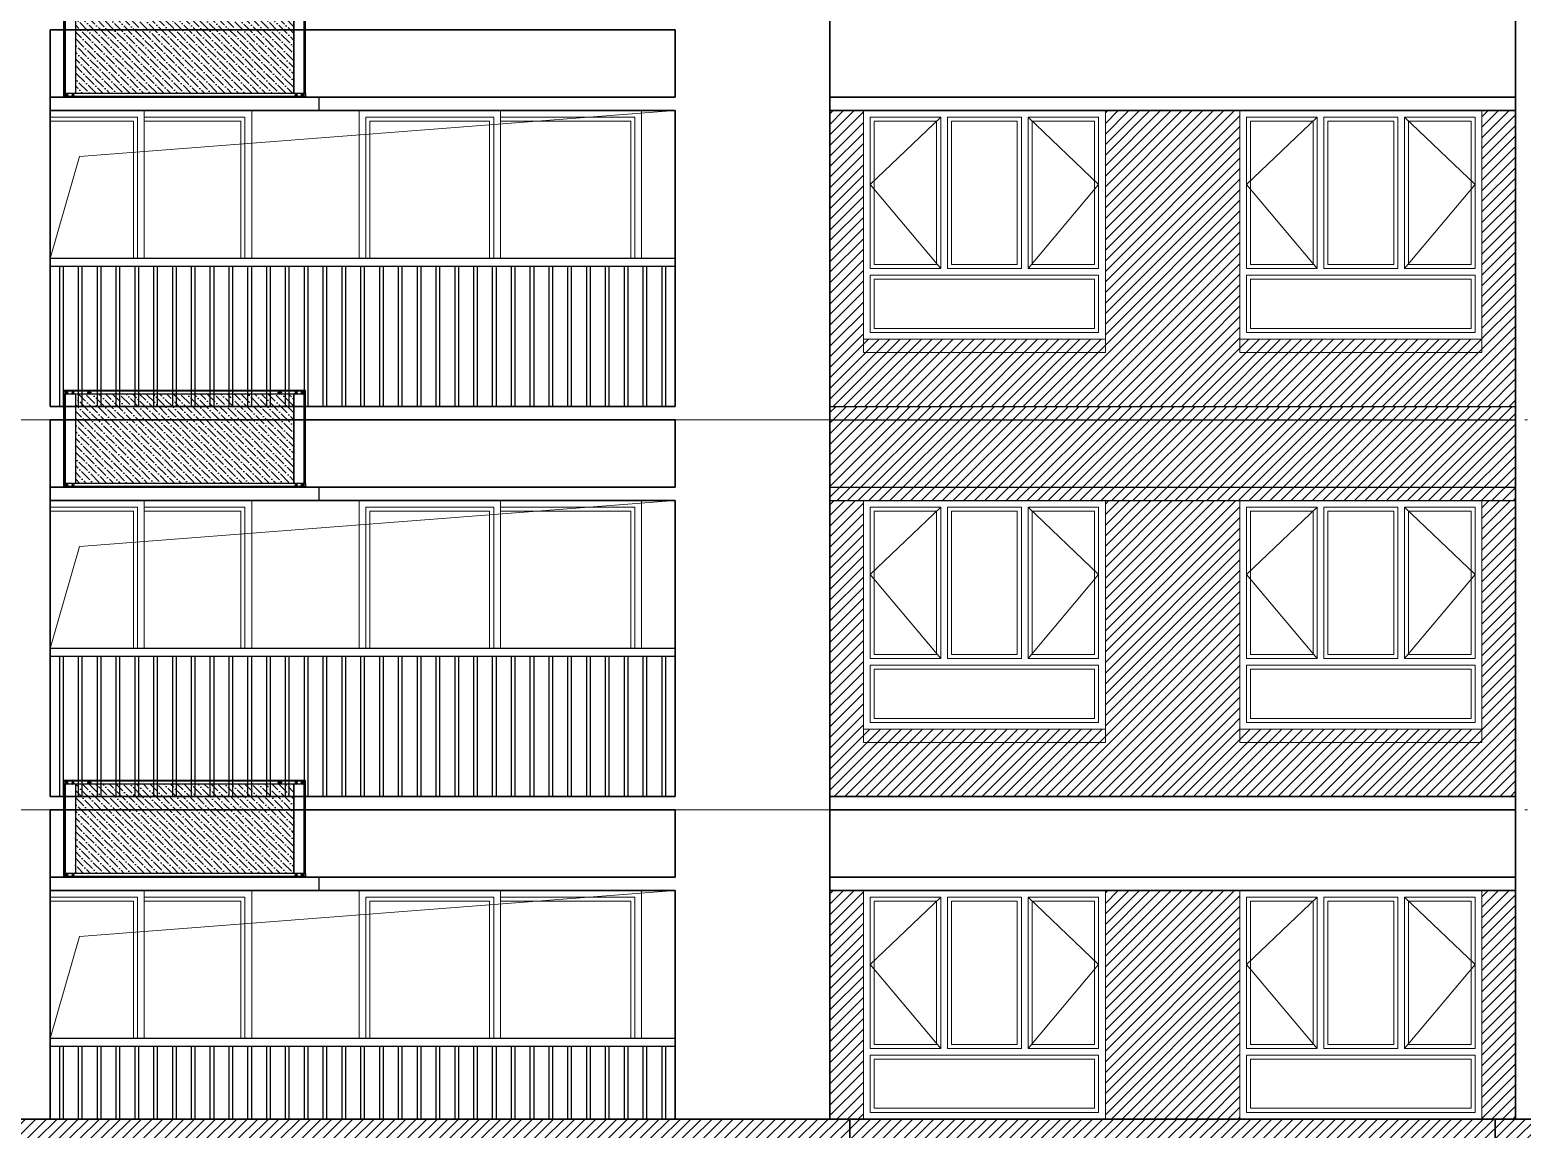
# Model space of a CAD drawing. Extents: x -518115 to 790560, y -210384 to 1628073.
# Drawn here: x 437117 to 448217, y 129774 to 137949 of the extents above; entities that cross this region are included whole.
import ezdxf
from ezdxf.xclip import XClip

# ---------------------------------------------------------------- set-up
doc = ezdxf.new("R2010")
doc.units = 0
doc.header["$LTSCALE"] = 1000
doc.header["$MEASUREMENT"] = 0
doc.header["$XCLIPFRAME"] = 0
doc.linetypes.add('DOTE', pattern=[2.4200000000000004, 2, -0.2, 0.02, -0.2])
for name, color, linetype in [('3-剖面填充（细）', 250, 'Continuous'), ('Stair-栏杆', 142, 'Continuous'), ('修改标示', 212, 'Continuous')]:
    doc.layers.add(name, color=color, linetype=linetype)
for name, color, linetype, lineweight in [('DOTE', 19, 'DOTE', 9), ('WALL', 9, 'Continuous', 40), ('WINDOW', 144, 'Continuous', 15), ('立面-中轮廓线', 213, 'Continuous', 35), ('立面-普通轮廓', 7, 'Continuous', 18), ('立面-洞口示意', 152, 'Continuous', 13), ('立面-窗开启线', 250, 'Continuous', 13)]:
    doc.layers.add(name, color=color, linetype=linetype, lineweight=lineweight)
pattern_1 = [(45, (3.463355824351311e-08, 85272.63961436617), (-39.28862052967754, 39.28862052967754), [])]
pattern_2 = [(45, (0, 0), (-39.28862052967754, 39.28862052967754), [])]
pattern_3 = [(45, (3.463355824351311e-08, 91072.63961436617), (-39.28862052967754, 39.28862052967754), [])]

# ---------------------------------------------------------------- blocks, each defined once
blk = doc.blocks.new('A$C0FC9229A')
at = {"color": 164}
blk.add_wipeout([(1079.579837211702, 1056.4612844407857), (1079.0798372109443, 1056.961284441528), (-922.9201627899898, 1056.9612844389592), (-923.4201627882102, 1056.4612844407295), (-923.4201627881281, 1026.9612844414949), (-921.9201627881267, 1026.9612844417134), (-921.9201627881266, 286.96128444166413), (-923.4201627881263, 286.96128444170995), (-923.4201627882101, 257.4612844426099), (-922.92016278999, 256.96128444438006), (1079.0798372109446, 256.96128444187), (1079.5798372117024, 257.4612844426122), (1079.5798372118738, 286.9612844416141), (1078.0798372118734, 286.961284441712), (1078.0798372118734, 1026.9612844416044), (1079.5798372118675, 1026.9612844419455)], dxfattribs=at).translate(0, 0, -1e-08).dxf.layer = 'WALL'
h = blk.add_hatch()
h.set_pattern_fill('ANSI36', color=164, scale=25, style=0)
h.set_pattern_definition([(45, (0, 0), (21.04747528375584, 77.17407604043804), [99.21875, -19.84375, 0, -19.84375])])
h.paths.add_polyline_path([(982.5813084756956, 286.9612844416974), (982.5813084756956, 1026.961284441697), (-825.9216340542771, 1026.961284441671), (-825.9216340542771, 286.9612844416711)])
for p, q in [((-923.4201627881266, 1026.96128444167), (-923.4201627881266, 1056.461284440738)), ((-923.4201627881266, 1056.461284440738), (-922.9201627899893, 1056.461284440738)), ((-923.4201627881266, 1051.754177659896), (1079.579837211873, 1051.754177659925)), ((-923.4201627881266, 1026.96128444167), (1079.579837211873, 1026.961284441699)), ((-922.9201627899893, 1056.961284441553), (1079.079837210942, 1056.961284441582)), ((-922.9201627899893, 1026.96128444167), (-922.9201627899893, 1056.961284441553)), ((-922.9201627899893, 1056.814837830636), (1079.079837210942, 1056.814837830665)), ((-922.9201627899893, 1052.107731049909), (1079.079837210942, 1052.107731049939)), ((-921.9201627881266, 286.9612844416697), (-921.9201627881266, 1026.96128444167)), ((-921.5666091800667, 1026.96128444167), (-921.5666091800667, 286.9613622748584)), ((-921.0716340537183, 286.9612844416697), (-921.0716340537183, 1026.96128444167)), ((-912.068080663681, 1026.96128444167), (-912.068080663681, 286.9612844416697)), ((-911.9201627885923, 1056.814837830636), (-911.9201627885923, 1026.96128444167)), ((-911.7145272712223, 1026.96128444167), (-911.7145272712223, 286.9612844416697)), ((-896.9201627885923, 1039.848035787727), (-899.4201627899893, 1038.404660114698)), ((-899.4201627899893, 1038.404660114698), (-899.4201627899893, 1035.517908768525)), ((-899.4201627899893, 1035.517908768525), (-896.9201627885923, 1034.074533095496)), ((-896.9201627885923, 1029.606468328537), (-896.9201627885923, 1044.316100554686)), ((-894.4201627899893, 1038.404660114698), (-896.9201627885923, 1039.848035787727)), ((-896.9201627885923, 1034.074533095496), (-894.4201627899893, 1035.517908768525)), ((-894.4201627899893, 1035.517908768525), (-894.4201627899893, 1038.404660114698)), ((-846.9201627885923, 1039.848035787727), (-849.4201627899893, 1038.404660114698)), ((-849.4201627899893, 1038.404660114698), (-849.4201627899893, 1035.517908768525)), ((-849.4201627899893, 1035.517908768525), (-846.9201627885923, 1034.074533095496)), ((-846.9201627885923, 1029.606468328537), (-846.9201627885923, 1044.316100554686)), ((-844.4201627899893, 1038.404660114698), (-846.9201627885923, 1039.848035787727)), ((-846.9201627885923, 1034.074533095496), (-844.4201627899893, 1035.517908768525)), ((-844.4201627899893, 1035.517908768525), (-844.4201627899893, 1038.404660114698)), ((-826.4216340524144, 1026.96128444167), (-826.4216340524144, 286.9612844416697)), ((-825.9216340542771, 1026.96128444167), (-825.9216340542771, 286.9612844416697)), ((-719.7339139464311, 1044.642090430745), (-703.1064116298221, 1044.642090430745)), ((-719.7339139464311, 1034.852737898735), (-703.1064116298221, 1034.852737898735)), ((-711.4201627881266, 1054.099483286176), (-711.4201627881266, 1025.40696208764)), ((859.2660860535689, 1044.642090430774), (875.8935883701779, 1044.642090430774)), ((859.2660860535689, 1034.852737898764), (875.8935883701779, 1034.852737898764)), ((867.5798372118734, 1054.099483286205), (867.5798372118734, 1025.406962087669)), ((982.5813084756956, 1026.961284441699), (982.5813084756956, 286.9612844416988)), ((1003.079837209545, 1039.848035787756), (1000.579837210942, 1038.404660114727)), ((1000.579837210942, 1038.404660114727), (1000.579837210942, 1035.517908768554)), ((1000.579837210942, 1035.517908768554), (1003.079837209545, 1034.074533095525)), ((1003.079837209545, 1029.606468328566), (1003.079837209545, 1044.316100554715)), ((1005.579837210942, 1038.404660114727), (1003.079837209545, 1039.848035787756)), ((1003.079837209545, 1034.074533095525), (1005.579837210942, 1035.517908768554)), ((1005.579837210942, 1035.517908768554), (1005.579837210942, 1038.404660114727)), ((1053.079837211873, 1039.848035787756), (1050.579837210942, 1038.404660114727)), ((1050.579837210942, 1038.404660114727), (1050.579837210942, 1035.517908768554)), ((1050.579837210942, 1035.517908768554), (1053.079837211873, 1034.074533095525)), ((1053.079837209545, 1029.606468328566), (1053.079837209545, 1044.316100554715)), ((1055.579837210942, 1038.404660114727), (1053.079837211873, 1039.848035787756)), ((1053.079837211873, 1034.074533095525), (1055.579837210942, 1035.517908768554)), ((1055.579837210942, 1035.517908768554), (1055.579837210942, 1038.404660114727)), ((1067.874201694503, 1026.961284441699), (1067.874201694503, 286.9612844416988)), ((1068.079837211873, 1056.961284441582), (1068.079837211873, 1026.961284441699)), ((1068.227755086962, 1026.961284441699), (1068.227755086962, 286.9612844416988)), ((1077.231308476999, 286.9612844416988), (1077.231308476999, 1026.961284441699)), ((1077.726283603348, 1026.961284441699), (1077.726283603348, 286.9613622748875)), ((1078.079837211873, 286.9612844416988), (1078.079837211873, 1026.961284441699)), ((1079.079837210942, 1026.961284441699), (1079.079837210942, 1056.961284441582)), ((1079.579837211873, 1056.461284440767), (1079.079837210942, 1056.461284440767)), ((1079.579837211873, 1026.961284441699), (1079.579837211873, 1056.461284440767)), ((-923.4201627881266, 286.9612844416697), (1079.579837211873, 286.9612844416988)), ((-923.4201627881266, 286.9612844416697), (-923.4201627881266, 257.461284442601)), ((-923.4201627881266, 262.1683912233275), (1079.579837211873, 262.1683912233566)), ((-923.4201627881266, 257.461284442601), (-922.9201627899893, 257.461284442601)), ((-922.9201627899893, 286.9612844416697), (-922.9201627899893, 256.9612844417861)), ((-922.9201627899893, 261.8148378334299), (1079.079837210942, 261.814837833459)), ((-922.9201627899893, 257.107731052587), (1079.079837210942, 257.1077310526161)), ((-922.9201627899893, 256.9612844417861), (1079.079837210942, 256.9612844418152)), ((-921.9201627881266, 286.9612844416697), (-825.9216340542771, 286.9612844416697)), ((-911.9201627885923, 257.107731052587), (-911.9201627885923, 286.9612844416697)), ((-899.4201627899893, 278.4046601146983), (-896.9201627885923, 279.8480357878434)), ((-899.4201627899893, 275.5179087686411), (-899.4201627899893, 278.4046601146983)), ((-896.9201627885923, 274.0745330956124), (-899.4201627899893, 275.5179087686411)), ((-896.9201627885923, 284.3161005548027), (-896.9201627885923, 269.6064683286531)), ((-896.9201627885923, 279.8480357878434), (-894.4201627899893, 278.4046601146983)), ((-894.4201627899893, 275.5179087686411), (-896.9201627885923, 274.0745330956124)), ((-894.4201627899893, 278.4046601146983), (-894.4201627899893, 275.5179087686411)), ((-849.4201627899893, 278.4046601146983), (-846.9201627885923, 279.8480357878434)), ((-849.4201627899893, 275.5179087686411), (-849.4201627899893, 278.4046601146983)), ((-846.9201627885923, 274.0745330956124), (-849.4201627899893, 275.5179087686411)), ((-846.9201627885923, 284.3161005548027), (-846.9201627885923, 269.6064683286531)), ((-846.9201627885923, 279.8480357878434), (-844.4201627899893, 278.4046601146983)), ((-844.4201627899893, 275.5179087686411), (-846.9201627885923, 274.0745330956124)), ((-844.4201627899893, 278.4046601146983), (-844.4201627899893, 275.5179087686411)), ((1000.579837210942, 278.4046601148439), (1003.079837209545, 279.8480357878725)), ((1000.579837210942, 275.5179087686702), (1000.579837210942, 278.4046601148439)), ((1003.079837209545, 274.0745330956415), (1000.579837210942, 275.5179087686702)), ((1003.079837209545, 284.3161005548318), (1003.079837209545, 269.6064683286822)), ((1003.079837209545, 279.8480357878725), (1005.579837210942, 278.4046601148439)), ((1005.579837210942, 275.5179087686702), (1003.079837209545, 274.0745330956415)), ((1005.579837210942, 278.4046601148439), (1005.579837210942, 275.5179087686702)), ((1050.579837210942, 278.4046601148439), (1053.079837211873, 279.8480357878725)), ((1050.579837210942, 275.5179087686702), (1050.579837210942, 278.4046601148439)), ((1053.079837211873, 274.0745330956415), (1050.579837210942, 275.5179087686702)), ((1053.079837209545, 284.3161005548318), (1053.079837209545, 269.6064683286822)), ((1053.079837211873, 279.8480357878725), (1055.579837210942, 278.4046601148439)), ((1055.579837210942, 275.5179087686702), (1053.079837211873, 274.0745330956415)), ((1055.579837210942, 278.4046601148439), (1055.579837210942, 275.5179087686702)), ((1068.079837211873, 256.9612844418152), (1068.079837211873, 286.9612844416988)), ((1079.079837210942, 286.9612844416988), (1079.079837210942, 256.9612844418152)), ((1079.579837211873, 257.4612844426301), (1079.079837210942, 257.4612844426301)), ((1079.579837211873, 286.9612844416988), (1079.579837211873, 257.4612844426301))]:
    blk.add_line(p, q, dxfattribs=at)
for points in [[(-923.4201627881266, 1051.754177659896), (-923.382646670565, 1051.888544058689), (-923.2743637273088, 1052.003718933818), (-923.1117844744585, 1052.080736328644), (-922.9201627899893, 1052.107731049909)], [(1079.579837211873, 1051.754177659925), (1079.541776977945, 1051.889476683282), (1079.433390601072, 1052.004177660274), (1079.271178926341, 1052.080818401126), (1079.079837210942, 1052.107731049939)], [(-923.4201627881266, 262.1683912233275), (-923.382646670565, 262.0340248246503), (-923.2743637273088, 261.9188499495212), (-923.1117844744585, 261.8418325546954), (-922.9201627899893, 261.8148378334299)], [(1079.579837211873, 262.1683912233566), (1079.541776977945, 262.0330922001158), (1079.433390601072, 261.9183912230073), (1079.271178926341, 261.8417504822719), (1079.079837210942, 261.814837833459)]]:
    blk.add_lwpolyline(points, dxfattribs=at)
for centre, radius in [((-896.9201627885923, 1036.96128444167), 9.999999999959998), ((-896.9201627885923, 1036.96128444167), 9.499999999199998), ((-846.9201627885923, 1036.96128444167), 9.999999999959998), ((-846.9201627885923, 1036.96128444167), 9.499999999199998), ((1003.079837209545, 1036.961284441699), 9.999999999959998), ((1003.079837209545, 1036.961284441699), 9.499999999199998), ((1053.079837211873, 1036.961284441699), 9.999999999959998), ((1053.079837211873, 1036.961284441699), 9.499999999199998), ((-896.9201627885923, 276.9612844416697), 9.999999999959998), ((-896.9201627885923, 276.9612844416697), 9.499999999199998), ((-846.9201627885923, 276.9612844416697), 9.999999999959998), ((-846.9201627885923, 276.9612844416697), 9.499999999199998), ((1003.079837209545, 276.9612844416988), 9.999999999959998), ((1003.079837209545, 276.9612844416988), 9.499999999199998), ((1053.079837211873, 276.9612844416988), 9.999999999959998), ((1053.079837211873, 276.9612844416988), 9.499999999199998)]:
    blk.add_circle(centre, radius, dxfattribs=at)
for centre, radius, start, end in [((-922.9201627899893, 1056.461284440738), 0.4999999982210284, 90, 180), ((-719.9783924506046, 1039.74741416474), 4.900778049206776, 87.14057591316207, 272.8594240868379), ((-702.8619331256486, 1039.74741416474), 4.900778049206776, 267.1405759131621, 92.85942408683792), ((859.0216075493954, 1039.747414164769), 4.900778049206776, 87.14057591316207, 272.8594240868379), ((876.1380668743514, 1039.747414164769), 4.900778049206776, 267.1405759131621, 92.85942408683792), ((1079.079837210942, 1056.461284440767), 0.5000000007600001, 0, 90), ((-922.9201627899893, 257.461284442601), 0.4999999982210284, 180, 270), ((1079.079837210942, 257.4612844426301), 0.5000000007600001, 270, 0)]:
    blk.add_arc(centre, radius, start, end, dxfattribs=at)
blk = doc.blocks.new('A$C28396737')
at = {"layer": 'WINDOW'}
blk.add_line((-800.000142690842, 2299.999999992666), (-800.000142690842, 0), dxfattribs=at)
for points in [[(-1550.000285381684, 2249.999999992666), (-850.0001426907838, 2249.999999992608), (-850.0001426907838, 49.99999999994179), (-1550.000285381684, 50)], [(-49.99999999988358, 2249.999999992666), (-800.0001426907838, 2249.999999992608), (-800.0001426907838, 49.99999999994179), (-49.99999999988358, 50)]]:
    blk.add_lwpolyline(points, close=True, dxfattribs=at)
at = {"layer": 'WINDOW', "color": 250}
blk.add_lwpolyline([(-1520.000285381684, 2219.999999992666), (-880.0001426907838, 2219.999999992608), (-880.0001426907838, 79.99999999994179), (-1520.000285381684, 80)], close=True, dxfattribs=at)
blk.add_lwpolyline([(-800.000142690842, 80), (-79.99999999988358, 80), (-79.99999999988358, 2219.999999992666), (-800.000142690842, 2219.999999992666)], dxfattribs=at)
at = {"layer": '立面-普通轮廓'}
blk.add_lwpolyline([(-1600.000285381684, 2299.999999992666), (0, 2299.999999992666), (0, 0), (-1600.000285381684, 0)], close=True, dxfattribs=at)
blk = doc.blocks.new('A$C41BE1890')
at = {"layer": 'WINDOW'}
blk.add_line((-1050.000142690842, 2299.999999992666), (-1050.000142690842, 0), dxfattribs=at)
for points in [[(-2050.000285381684, 2249.999999992666), (-1100.000142690784, 2249.999999992608), (-1100.000142690784, 49.99999999994179), (-2050.000285381684, 50)], [(-49.99999999988358, 2249.999999992666), (-1050.000142690784, 2249.999999992608), (-1050.000142690784, 49.99999999994179), (-49.99999999988358, 50)]]:
    blk.add_lwpolyline(points, close=True, dxfattribs=at)
at = {"layer": 'WINDOW', "color": 250}
blk.add_lwpolyline([(-2020.000285381684, 2219.999999992666), (-1130.000142690784, 2219.999999992608), (-1130.000142690784, 79.99999999994179), (-2020.000285381684, 80)], close=True, dxfattribs=at)
blk.add_lwpolyline([(-1050.000142690842, 80), (-79.99999999988358, 80), (-79.99999999988358, 2219.999999992666), (-1050.000142690842, 2219.999999992666)], dxfattribs=at)
at = {"layer": '立面-普通轮廓'}
blk.add_lwpolyline([(-2100.000285381684, 2299.999999992666), (0, 2299.999999992666), (0, 0), (-2100.000285381684, 0)], close=True, dxfattribs=at)
blk = doc.blocks.new('A$C6BC36758')
at = {"layer": 'WINDOW'}
for points in [[(-1750.000285381684, 1650), (-1225.000285381684, 1650), (-1225.000285381684, 525), (-1750.000285381684, 525)], [(-1175.000285381684, 1650), (-624.9999999997672, 1650), (-624.9999999997672, 525), (-1175.000285381684, 525)], [(-50, 1650), (-575, 1650), (-575, 525), (-50, 525)], [(-1750.000285381684, 475), (-50, 475), (-50, 50), (-1750.000285381684, 50)]]:
    blk.add_lwpolyline(points, close=True, dxfattribs=at)
at = {"layer": 'WINDOW', "color": 250}
for points in [[(-1720.000285381684, 1620), (-1255.000285381684, 1620), (-1255.000285381684, 555), (-1720.000285381684, 555)], [(-1145.000285381684, 1620), (-654.9999999997672, 1620), (-654.9999999997672, 555), (-1145.000285381684, 555)], [(-80, 1620), (-545, 1620), (-545, 555), (-80, 555)], [(-1720.000285381684, 445), (-80, 445), (-80, 80), (-1720.000285381684, 80)]]:
    blk.add_lwpolyline(points, close=True, dxfattribs=at)
at = {"layer": '立面-普通轮廓'}
blk.add_lwpolyline([(-1800.000285381684, 1700), (0, 1700), (0, 0), (-1800.000285381684, 0)], close=True, dxfattribs=at)
at = {"layer": '立面-窗开启线', "color": 251, "ltscale": 0.5, "true_color": 0x636466}
for points in [[(-1225.000285381684, 1650), (-1750.000285381684, 1150), (-1225.000285381684, 525)], [(-575, 1650), (-50, 1150), (-575, 525)]]:
    blk.add_lwpolyline(points, dxfattribs=at)
blk = doc.blocks.new('hfhfthfthf')
at = {"layer": 'Stair-栏杆'}
for p, q in [((424316.5786998163, 36475.99991834373), (428966.5787161089, 36475.99991834373)), ((424316.5786998163, 36415.99991834466), (428966.5787161089, 36415.99991834466))]:
    blk.add_line(p, q, dxfattribs=at)
for points in [[(424386.5786998165, 35376), (424386.5786998165, 36415.99991834466)], [(424416.5786998165, 36415.99991834466), (424416.5786998165, 35376)], [(424526.5786998165, 35376), (424526.5786998165, 36415.99991834466)], [(424556.5786998165, 36415.99991834466), (424556.5786998165, 35376)], [(424666.5786998165, 35376), (424666.5786998165, 36415.99991834466)], [(424696.5786998165, 36415.99991834466), (424696.5786998165, 35376)], [(424806.5786998165, 35376), (424806.5786998165, 36415.99991834466)], [(424836.5786998165, 36415.99991834466), (424836.5786998165, 35376)], [(424946.5786998165, 35376), (424946.5786998165, 36415.99991834466)], [(424976.5786998165, 36415.99991834466), (424976.5786998165, 35376)], [(425086.5786998165, 35376), (425086.5786998165, 36415.99991834466)], [(425116.5786998165, 36415.99991834466), (425116.5786998165, 35376)], [(425226.5786998165, 35376), (425226.5786998165, 36415.99991834466)], [(425256.5786998165, 36415.99991834466), (425256.5786998165, 35376)], [(425366.5786998165, 35376), (425366.5786998165, 36415.99991834466)], [(425396.5786998165, 36415.99991834466), (425396.5786998165, 35376)], [(425506.5786998165, 35376), (425506.5786998165, 36415.99991834466)], [(425536.5786998165, 36415.99991834466), (425536.5786998165, 35376)], [(425646.5786998165, 35376), (425646.5786998165, 36415.99991834466)], [(425676.5786998165, 36415.99991834466), (425676.5786998165, 35376)], [(425786.5786998165, 35376), (425786.5786998165, 36415.99991834466)], [(425816.5786998165, 36415.99991834466), (425816.5786998165, 35376)], [(425926.5786998165, 35376), (425926.5786998165, 36415.99991834466)], [(425956.5786998165, 36415.99991834466), (425956.5786998165, 35376)], [(426066.5786998165, 35376), (426066.5786998165, 36415.99991834466)], [(426096.5786998165, 36415.99991834466), (426096.5786998165, 35376)], [(426206.5786998165, 35376), (426206.5786998165, 36415.99991834466)], [(426236.5786998165, 36415.99991834466), (426236.5786998165, 35376)], [(426346.5786998165, 35376), (426346.5786998165, 36415.99991834466)], [(426376.5786998165, 36415.99991834466), (426376.5786998165, 35376)], [(426486.5786998165, 35376), (426486.5786998165, 36415.99991834466)], [(426516.5786998165, 36415.99991834466), (426516.5786998165, 35376)], [(426626.5786998165, 35376), (426626.5786998165, 36415.99991834466)], [(426656.5786998165, 36415.99991834466), (426656.5786998165, 35376)], [(426766.5786998165, 35376), (426766.5786998165, 36415.99991834466)], [(426796.5786998165, 36415.99991834466), (426796.5786998165, 35376)], [(426906.5786998165, 35376), (426906.5786998165, 36415.99991834466)], [(426936.5786998165, 36415.99991834466), (426936.5786998165, 35376)], [(427046.5786998165, 35376), (427046.5786998165, 36415.99991834466)], [(427076.5786998165, 36415.99991834466), (427076.5786998165, 35376)], [(427186.5786998165, 35376), (427186.5786998165, 36415.99991834466)], [(427216.5786998165, 36415.99991834466), (427216.5786998165, 35376)], [(427326.5786998165, 35376), (427326.5786998165, 36415.99991834466)], [(427356.5786998165, 36415.99991834466), (427356.5786998165, 35376)], [(427466.5786998165, 35376), (427466.5786998165, 36415.99991834466)], [(427496.5786998165, 36415.99991834466), (427496.5786998165, 35376)], [(427606.5786998165, 35376), (427606.5786998165, 36415.99991834466)], [(427636.5786998165, 36415.99991834466), (427636.5786998165, 35376)], [(427746.5786998165, 35376), (427746.5786998165, 36415.99991834466)], [(427776.5786998165, 36415.99991834466), (427776.5786998165, 35376)], [(427886.5786998165, 35376), (427886.5786998165, 36415.99991834466)], [(427916.5786998165, 36415.99991834466), (427916.5786998165, 35376)], [(428026.5786998165, 35376), (428026.5786998165, 36415.99991834466)], [(428056.5786998165, 36415.99991834466), (428056.5786998165, 35376)], [(428166.5786998165, 35376), (428166.5786998165, 36415.99991834466)], [(428196.5786998165, 36415.99991834466), (428196.5786998165, 35376)], [(428306.5786998165, 35376), (428306.5786998165, 36415.99991834466)], [(428336.5786998165, 36415.99991834466), (428336.5786998165, 35376)], [(428446.5786998165, 35376), (428446.5786998165, 36415.99991834466)], [(428476.5786998165, 36415.99991834466), (428476.5786998165, 35376)], [(428586.5786998165, 35376), (428586.5786998165, 36415.99991834466)], [(428616.5786998165, 36415.99991834466), (428616.5786998165, 35376)], [(428726.5786998165, 35376), (428726.5786998165, 36415.99991834466)], [(428756.5786998165, 36415.99991834466), (428756.5786998165, 35376)], [(428866.5786998165, 35376), (428866.5786998165, 36415.99991834466)], [(428896.5786998165, 36415.99991834466), (428896.5786998165, 35376)]]:
    blk.add_lwpolyline(points, dxfattribs=at)
blk = doc.blocks.new('GDGTFHFHFGHB')
at = {"layer": '立面-中轮廓线'}
for p, q in [((437266.5787031449, 38176.00000000002), (437266.5787031449, 35375.99999999977)), ((441916.5787194376, 38176.00000000001), (441916.5787194376, 37676.00000000012)), ((443066.57868212, 38176.00000000001), (443066.57868212, 35276.00000000003)), ((448166.5855412631, 38176.00000000001), (448166.5855412631, 35276.00000000003)), ((441916.5787194376, 37576.00000000012), (441916.5787194376, 35375.99999999977))]:
    blk.add_line(p, q, dxfattribs=at)
for points in [[(441916.5787194376, 37676.00000000012), (437266.5787031449, 37676.00000000012)], [(437266.5787031449, 37576.00000000055), (441916.5787194376, 37576.00000000012)], [(441916.5787194376, 35375.99999999977), (437266.5787031449, 35375.99999999977)], [(437266.5787031449, 35276.0000000002), (441916.5787194376, 35275.99999999977)]]:
    blk.add_lwpolyline(points, dxfattribs=at)
at = {"layer": '立面-普通轮廓'}
for points in [[(445116.5855209253, 35776.00000000023), (445116.5855209253, 35876.00000000023), (443316.5787164217, 35876.00000000035), (443316.57871638, 35776.00000000058), (445116.5787164188, 35776.00000000023)], [(446116.5787024578, 35776.00000000023), (446116.5787024578, 35876.00000000023), (447916.5855069614, 35876.00000000035), (447916.5855070031, 35776.00000000058), (446116.5855069643, 35776.00000000023)]]:
    blk.add_lwpolyline(points, dxfattribs=at)
at = {"layer": '立面-洞口示意'}
blk.add_lwpolyline([(437266.5787031451, 36475.99991834373), (437486.0482857631, 37234.75898119411), (441916.5787194376, 37576.00000000055)], dxfattribs=at)
ref = blk.add_blockref('A$C28396737', (438766.6724194952, 35275.99999999865))
XClip(ref).set_block_clipping_path([(-1500.0937163502676, 1199.9999183437103), (0, 2300.0000000003856)])
ref = blk.add_blockref('A$C41BE1890', (441666.5790020496, 35275.99999999999))
XClip(ref).set_block_clipping_path([(-2100.000285381684, 1199.9999183437394), (0, 2299.9999999926586)])
for p in [(445116.5790018003, 35876.00000000035), (447916.5855069642, 35876.00000000035)]:
    blk.add_blockref('A$C6BC36758', p)
at = {"xscale": -1}
blk.add_blockref('hfhfthfthf', (866233.1574192538, 0), dxfattribs=at)
blk = doc.blocks.new('GHFHTFHFTHF')
at = {"layer": '3-剖面填充（细）'}
h = blk.add_hatch(dxfattribs=at)
h.set_pattern_fill('ANSI31', color=256, scale=35)
h.set_pattern_definition(pattern_2)
h.paths.add_polyline_path([(443066.5721629948, 44576.00000000252), (443316.5787164184, 44576.00000000246), (443316.5787164188, 46275.99999999823), (443066.5721629952, 46275.99999999817)])
h = blk.add_hatch(dxfattribs=at)
h.set_pattern_fill('ANSI31', color=256, scale=35)
h.set_pattern_definition(pattern_2)
h.paths.add_polyline_path([(445116.5790018001, 44576.00000000252), (446116.5852215823, 44576.00000000242), (446116.5852215827, 46275.99999999819), (445116.5790018005, 46275.99999999817)])
h = blk.add_hatch(dxfattribs=at)
h.set_pattern_fill('ANSI31', color=256, scale=35)
h.set_pattern_definition(pattern_2)
h.paths.add_polyline_path([(447916.578987839, 44576.00000000252), (448166.5855412626, 44576.00000000246), (448166.585541263, 46275.99999999823), (447916.5789878394, 46275.99999999817)])
h = blk.add_hatch(dxfattribs=at)
h.set_pattern_fill('ANSI31', color=256, scale=35)
h.set_pattern_definition(pattern_2)
h.paths.add_polyline_path([(443066.57868212, 44075.99999999988), (448166.5855412631, 44076.00000000652), (448166.5855412631, 44576.00000000698), (443066.57868212, 44576.00000000023)])

msp = doc.modelspace()

# ---------------------------------------------------------------- hatches: boundary and pattern name
at = {"layer": '3-剖面填充（细）'}
h = msp.add_hatch(dxfattribs=at)
h.set_pattern_fill('ANSI31', color=256, scale=35)
h.set_pattern_definition(pattern_3)
h.paths.add_polyline_path([(443066.5721630294, 135648.6396143687), (443316.578716453, 135648.6396143686), (443316.5787164535, 137348.6396143644), (443066.5721630298, 137348.6396143644)])
h = msp.add_hatch(dxfattribs=at)
h.set_pattern_fill('ANSI31', color=256, scale=35)
h.set_pattern_definition(pattern_3)
h.paths.add_polyline_path([(445116.5790018347, 135648.6396143687), (446116.5852216169, 135648.6396143686), (446116.5852216173, 137348.6396143644), (445116.5790018351, 137348.6396143644)])
h = msp.add_hatch(dxfattribs=at)
h.set_pattern_fill('ANSI31', color=256, scale=35)
h.set_pattern_definition(pattern_3)
h.paths.add_polyline_path([(447916.5789878736, 135648.6396143687), (448166.5855412973, 135648.6396143686), (448166.5855412977, 137348.6396143644), (447916.578987874, 137348.6396143644)])
h = msp.add_hatch(dxfattribs=at)
h.set_pattern_fill('ANSI31', color=256, scale=35)
h.set_pattern_definition(pattern_3)
h.paths.add_polyline_path([(443066.5786821546, 135148.6396143661), (448166.5855412977, 135148.6396143727), (448166.5855412977, 135648.6396143732), (443066.5786821546, 135648.6396143664)])
h = msp.add_hatch(dxfattribs=at)
h.set_pattern_fill('ANSI31', color=256, scale=35)
h.set_pattern_definition([(45, (3.457535058259964e-08, 99772.63961436617), (-39.28862052967754, 39.28862052967754), [])])
h.paths.add_polyline_path([(443066.5786821546, 134448.6396143631), (448166.5855412977, 134448.6396143698), (448166.5855412977, 135148.6396143723), (443066.5786821546, 135148.6396143656)])
h = msp.add_hatch(dxfattribs=at)
h.set_pattern_fill('ANSI31', color=256, scale=35)
h.set_pattern_definition(pattern_1)
h.paths.add_polyline_path([(443066.5721630294, 129848.6396143687), (443316.578716453, 129848.6396143686), (443316.5787164535, 131548.6396143644), (443066.5721630298, 131548.6396143644)])
h = msp.add_hatch(dxfattribs=at)
h.set_pattern_fill('ANSI31', color=256, scale=35)
h.set_pattern_definition(pattern_1)
h.paths.add_polyline_path([(445116.5790018347, 129848.6396143687), (446116.5852216169, 129848.6396143686), (446116.5852216173, 131548.6396143644), (445116.5790018351, 131548.6396143644)])
h = msp.add_hatch(dxfattribs=at)
h.set_pattern_fill('ANSI31', color=256, scale=35)
h.set_pattern_definition(pattern_1)
h.paths.add_polyline_path([(447916.5789878736, 129848.6396143687), (448166.5855412973, 129848.6396143686), (448166.5855412977, 131548.6396143644), (447916.578987874, 131548.6396143644)])
h = msp.add_hatch(dxfattribs=at)
h.set_pattern_fill('ANSI31', color=256, scale=35)
h.set_pattern_definition([(45, (1900.00003433344, 85272.63961436547), (-39.28862052967754, 39.28862052967754), [])])
h.paths.add_polyline_path([(423016.5787371686, 129698.6396143653), (468216.5854862838, 129698.6396143524), (468216.5854862838, 129848.6396143595), (423016.5787371686, 129848.6396143657)])

# ---------------------------------------------------------------- linework, layer by layer
at = {"color": 7}
for p, q in [((443066.5786821545, 135148.6396143657), (448166.5855412977, 135148.6396143657)), ((443066.5786821545, 135048.6396143662), (448166.5855412977, 135048.6396143662)), ((443066.5786821545, 134548.6396143663), (448166.5855412977, 134548.6396143663)), ((443066.5786821545, 134448.6396143656), (448166.5855412977, 134448.6396143656))]:
    msp.add_line(p, q, dxfattribs=at)
at = {"color": 2}
for points in [[(437267.0275490089, 137448.6396143663), (439267.0275490089, 137448.6396143663), (439267.0275490089, 137348.6396143664), (437267.0275490089, 137348.6396143664)], [(437267.0275490089, 134548.6396143663), (439267.0275490089, 134548.6396143663), (439267.0275490089, 134448.6396143664), (437267.0275490089, 134448.6396143664)], [(437267.0275490089, 131648.6396143663), (439267.0275490089, 131648.6396143663), (439267.0275490089, 131548.6396143664), (437267.0275490089, 131548.6396143664)]]:
    msp.add_lwpolyline(points, close=True, dxfattribs=at)
at = {"layer": 'Stair-栏杆'}
for p, q in [((441916.5787194722, 130448.6395327099), (437266.5787031795, 130448.6395327099)), ((441916.5787194722, 130388.6395327108), (437266.5787031795, 130388.6395327108))]:
    msp.add_line(p, q, dxfattribs=at)
for points in [[(437336.5787194719, 130388.6395327108), (437336.5787194719, 129848.6396143657)], [(437366.5787194719, 129848.6396143657), (437366.5787194719, 130388.6395327108)], [(437476.5787194719, 130388.6395327108), (437476.5787194719, 129848.6396143657)], [(437506.5787194719, 129848.6396143657), (437506.5787194719, 130388.6395327108)], [(437616.5787194719, 130388.6395327108), (437616.5787194719, 129848.6396143657)], [(437646.5787194719, 129848.6396143657), (437646.5787194719, 130388.6395327108)], [(437756.5787194719, 130388.6395327108), (437756.5787194719, 129848.6396143657)], [(437786.5787194719, 129848.6396143657), (437786.5787194719, 130388.6395327108)], [(437896.5787194719, 130388.6395327108), (437896.5787194719, 129848.6396143657)], [(437926.5787194719, 129848.6396143657), (437926.5787194719, 130388.6395327108)], [(438036.5787194719, 130388.6395327108), (438036.5787194719, 129848.6396143657)], [(438066.5787194719, 129848.6396143657), (438066.5787194719, 130388.6395327108)], [(438176.5787194719, 130388.6395327108), (438176.5787194719, 129848.6396143657)], [(438206.5787194719, 129848.6396143657), (438206.5787194719, 130388.6395327108)], [(438316.5787194719, 130388.6395327108), (438316.5787194719, 129848.6396143657)], [(438346.5787194719, 129848.6396143657), (438346.5787194719, 130388.6395327108)], [(438456.5787194719, 130388.6395327108), (438456.5787194719, 129848.6396143657)], [(438486.5787194719, 129848.6396143657), (438486.5787194719, 130388.6395327108)], [(438596.5787194719, 130388.6395327108), (438596.5787194719, 129848.6396143657)], [(438626.5787194719, 129848.6396143657), (438626.5787194719, 130388.6395327108)], [(438736.5787194719, 130388.6395327108), (438736.5787194719, 129848.6396143657)], [(438766.5787194719, 129848.6396143657), (438766.5787194719, 130388.6395327108)], [(438876.5787194719, 130388.6395327108), (438876.5787194719, 129848.6396143657)], [(438906.5787194719, 129848.6396143657), (438906.5787194719, 130388.6395327108)], [(439016.5787194719, 130388.6395327108), (439016.5787194719, 129848.6396143657)], [(439046.5787194719, 129848.6396143657), (439046.5787194719, 130388.6395327108)], [(439156.5787194719, 130388.6395327108), (439156.5787194719, 129848.6396143657)], [(439186.5787194719, 129848.6396143657), (439186.5787194719, 130388.6395327108)], [(439296.5787194719, 130388.6395327108), (439296.5787194719, 129848.6396143657)], [(439326.5787194719, 129848.6396143657), (439326.5787194719, 130388.6395327108)], [(439436.5787194719, 130388.6395327108), (439436.5787194719, 129848.6396143657)], [(439466.5787194719, 129848.6396143657), (439466.5787194719, 130388.6395327108)], [(439576.5787194719, 130388.6395327108), (439576.5787194719, 129848.6396143657)], [(439606.5787194719, 129848.6396143657), (439606.5787194719, 130388.6395327108)], [(439716.5787194719, 130388.6395327108), (439716.5787194719, 129848.6396143657)], [(439746.5787194719, 129848.6396143657), (439746.5787194719, 130388.6395327108)], [(439856.5787194719, 130388.6395327108), (439856.5787194719, 129848.6396143657)], [(439886.5787194719, 129848.6396143657), (439886.5787194719, 130388.6395327108)], [(439996.5787194719, 130388.6395327108), (439996.5787194719, 129848.6396143657)], [(440026.5787194719, 129848.6396143657), (440026.5787194719, 130388.6395327108)], [(440136.5787194719, 130388.6395327108), (440136.5787194719, 129848.6396143657)], [(440166.5787194719, 129848.6396143657), (440166.5787194719, 130388.6395327108)], [(440276.5787194719, 130388.6395327108), (440276.5787194719, 129848.6396143657)], [(440306.5787194719, 129848.6396143657), (440306.5787194719, 130388.6395327108)], [(440416.5787194719, 130388.6395327108), (440416.5787194719, 129848.6396143657)], [(440446.5787194719, 129848.6396143657), (440446.5787194719, 130388.6395327108)], [(440556.5787194719, 130388.6395327108), (440556.5787194719, 129848.6396143657)], [(440586.5787194719, 129848.6396143657), (440586.5787194719, 130388.6395327108)], [(440696.5787194719, 130388.6395327108), (440696.5787194719, 129848.6396143657)], [(440726.5787194719, 129848.6396143657), (440726.5787194719, 130388.6395327108)], [(440836.5787194719, 130388.6395327108), (440836.5787194719, 129848.6396143657)], [(440866.5787194719, 129848.6396143657), (440866.5787194719, 130388.6395327108)], [(440976.5787194719, 130388.6395327108), (440976.5787194719, 129848.6396143657)], [(441006.5787194719, 129848.6396143657), (441006.5787194719, 130388.6395327108)], [(441116.5787194719, 130388.6395327108), (441116.5787194719, 129848.6396143657)], [(441146.5787194719, 129848.6396143657), (441146.5787194719, 130388.6395327108)], [(441256.5787194719, 130388.6395327108), (441256.5787194719, 129848.6396143657)], [(441286.5787194719, 129848.6396143657), (441286.5787194719, 130388.6395327108)], [(441396.5787194719, 130388.6395327108), (441396.5787194719, 129848.6396143657)], [(441426.5787194719, 129848.6396143657), (441426.5787194719, 130388.6395327108)], [(441536.5787194719, 130388.6395327108), (441536.5787194719, 129848.6396143657)], [(441566.5787194719, 129848.6396143657), (441566.5787194719, 130388.6395327108)], [(441676.5787194719, 130388.6395327108), (441676.5787194719, 129848.6396143657)], [(441706.5787194719, 129848.6396143657), (441706.5787194719, 130388.6395327108)], [(441816.5787194719, 130388.6395327108), (441816.5787194719, 129848.6396143657)], [(441846.5787194719, 129848.6396143657), (441846.5787194719, 130388.6395327108)]]:
    msp.add_lwpolyline(points, dxfattribs=at)
at = {"layer": '立面-中轮廓线'}
for p, q in [((443066.5786821545, 137448.6396143663), (448166.5855412977, 137448.6396143663)), ((443066.5786821545, 137348.6396143656), (448166.5855412977, 137348.6396143656)), ((443066.5786821545, 132248.6396143657), (448166.5855412977, 132248.6396143657)), ((437266.5787031795, 132148.6396143662), (437266.5787031795, 129848.6396143657)), ((441916.5787194722, 132148.6396143662), (441916.5787194722, 131648.6396143663)), ((443066.5786821545, 132148.6396143662), (448166.5855412977, 132148.6396143662)), ((443066.5786821545, 132148.6396143662), (443066.5786821545, 129848.6396143657)), ((448166.5855412977, 132148.6396143662), (448166.5855412977, 129848.6396143657)), ((443066.5786821545, 131648.6396143663), (448166.5855412977, 131648.6396143663)), ((441916.5787194722, 131548.6396143663), (441916.5787194722, 129848.6396143657)), ((443066.5786821545, 131548.6396143656), (448166.5855412977, 131548.6396143656))]:
    msp.add_line(p, q, dxfattribs=at)
at = {"layer": '立面-中轮廓线', "color": 2}
msp.add_line((443066.5786821545, 129848.6396143657), (448166.5855412977, 129848.6396143657), dxfattribs=at)
at = {"layer": '立面-中轮廓线'}
msp.add_lwpolyline([(437266.5787031795, 131548.6396143668), (441916.5787194722, 131548.6396143663)], dxfattribs=at)
at = {"layer": '立面-中轮廓线', "color": 2}
for points in [[(443066.5786821545, 129598.6396143657), (443066.5786821545, 129698.6396143657), (443216.5786821545, 129698.6396143657), (443216.5786821546, 129848.6396143657), (423016.5787371685, 129848.6396143657), (423016.5787371685, 129698.6396143657), (423166.5787371685, 129698.6396143657), (423166.5787371685, 129598.6396143657)], [(468066.5854862838, 129598.6396143657), (468066.5854862838, 129698.6396143657), (468216.5854862838, 129698.6396143657), (468216.5854862838, 129848.6396143657), (448016.5855412977, 129848.6396143657), (448016.5855412977, 129698.6396143657), (448166.5855412977, 129698.6396143657), (448166.5855412977, 129598.6396143657)]]:
    msp.add_lwpolyline(points, dxfattribs=at)
at = {"layer": '立面-洞口示意'}
msp.add_lwpolyline([(437266.5787031797, 130448.6395327099), (437486.0482857977, 131207.3985955603), (441916.5787194722, 131548.6396143668)], dxfattribs=at)

# ---------------------------------------------------------------- block references
ref = msp.add_blockref('A$C28396737', (438766.6724195298, 129248.6396143648))
XClip(ref).set_block_clipping_path([(-1500.0937163502676, 1199.9999183437103), (0, 2300.0000000003856)])
ref = msp.add_blockref('A$C41BE1890', (441666.5790020842, 129248.6396143662))
XClip(ref).set_block_clipping_path([(-2100.000285381684, 1199.9999183437394), (0, 2299.9999999926586)])
for p in [(445116.5790018349, 129848.6396143665), (447916.5855069988, 129848.6396143665)]:
    msp.add_blockref('A$C6BC36758', p)

# ---------------------------------------------------------------- next in the draw order: block references
at = {"layer": '修改标示', "ltscale": 2, "xscale": -0.8976916526008281, "yscale": 0.8976916526008281, "zscale": 0.8976916526008281}
for p in [(438337.1191671092, 137217.9676142813), (438337.1191671092, 134317.9676142813), (438337.1191671092, 131417.9676142813)]:
    msp.add_blockref('A$C0FC9229A', p, dxfattribs=at)

# ---------------------------------------------------------------- next in the draw order: linework, layer by layer
at = {"layer": 'DOTE', "linetype": 'DOTE'}
for p, q in [((419416.5787028407, 135048.6396143662), (471816.5787018674, 135048.6396143663)), ((419416.5787028407, 132148.6396143662), (471816.5787018674, 132148.6396143663))]:
    msp.add_line(p, q, dxfattribs=at)
at = {"layer": '立面-中轮廓线'}
msp.add_lwpolyline([(441916.5787194722, 131648.6396143663), (437266.5787031795, 131648.6396143663)], dxfattribs=at)

# ---------------------------------------------------------------- next in the draw order: block references
for name, p in [('GDGTFHFHFGHB', (3.457535058259964e-08, 102672.6396143662)), ('GDGTFHFHFGHB', (3.457535058259964e-08, 99772.63961436617)), ('GDGTFHFHFGHB', (3.457535058259964e-08, 96872.63961436617)), ('GHFHTFHFTHF', (3.463355824351311e-08, 88172.63961436617))]:
    msp.add_blockref(name, p)

doc.saveas('drawing.dxf')
